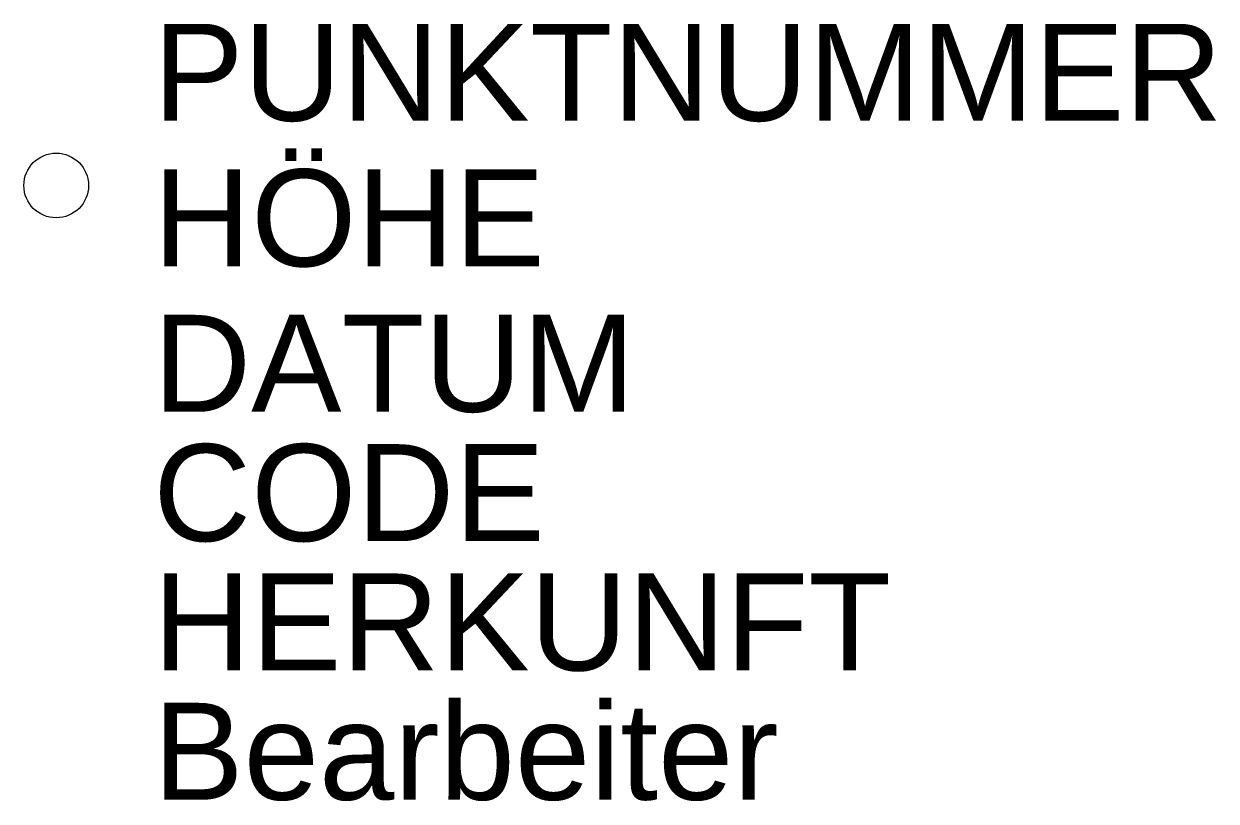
# Model space of a CAD drawing. Header units: metres. Extents: x -0.05 to 1.79, y -0.95 to 0.25.
import ezdxf

# ---------------------------------------------------------------- set-up
doc = ezdxf.new("R2010")
doc.units = ezdxf.units.M
for name, color, linetype, plot in [('MP-Code', 7, 'Continuous', False), ('MP-Datum', 7, 'Continuous', False), ('MP-Herkunft', 7, 'Continuous', False)]:
    doc.layers.add(name, color=color, linetype=linetype, plot=plot)
for name, color, linetype in [('MP-H', 7, 'Continuous'), ('MP-Nr', 7, 'Continuous'), ('MP-P', 7, 'Continuous')]:
    doc.layers.add(name, color=color, linetype=linetype)
doc.styles.add('Arial', font='arial.ttf')

msp = doc.modelspace()

# ---------------------------------------------------------------- linework, layer by layer
at = {"layer": 'MP-P'}
msp.add_circle((0, 0), 0.05, dxfattribs=at)

# ---------------------------------------------------------------- texts
at = {"layer": 'MP-Code', "style": 'Arial', "flags": 1}
msp.add_attdef('CODE', (0.15, -0.55), '', height=0.15, dxfattribs=at)
at = {"layer": 'MP-Datum', "style": 'Arial', "flags": 1}
msp.add_attdef('DATUM', (0.15, -0.35), '', height=0.15, dxfattribs=at)
at = {"layer": 'MP-H', "style": 'Arial'}
msp.add_attdef('HÖHE', (0.15, -0.125), '', height=0.15, dxfattribs=at)
at = {"layer": 'MP-Herkunft', "style": 'Arial', "flags": 1}
for tag, p in [('HERKUNFT', (0.15, -0.75)), ('Bearbeiter', (0.15, -0.95))]:
    msp.add_attdef(tag, p, '', height=0.15, dxfattribs=at)
at = {"layer": 'MP-Nr', "style": 'Arial'}
msp.add_attdef('PUNKTNUMMER', (0.15, 0.1), '', height=0.15, dxfattribs=at)

doc.saveas('drawing.dxf')
